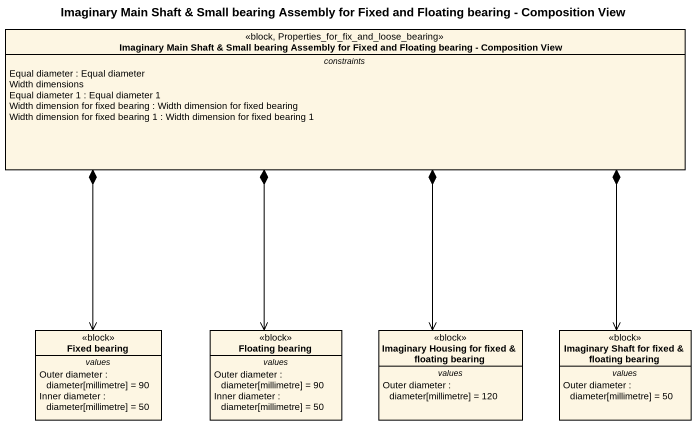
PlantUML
@startuml
title Imaginary Main Shaft & Small bearing Assembly for Fixed and Floating bearing - Composition View
hide circle
hide empty members
class "Imaginary Main Shaft & Small bearing Assembly for Fixed and Floating bearing - Composition View" as Imaginary_Main_Shaft_Small <<block, Properties_for_fix_and_loose_bearing>> {
  -- constraints --
  Equal diameter : Equal diameter
  Width dimensions
  Equal diameter 1 : Equal diameter 1
  Width dimension for fixed bearing : Width dimension for fixed bearing
  Width dimension for fixed bearing 1 : Width dimension for fixed bearing 1
}
class "Fixed bearing" as Fixed_bearing <<block>> {
  -- values --
  Outer diameter : diameter[millimetre] = 90
  Inner diameter : diameter[millimetre] = 50
}
class "Floating bearing" as Floating_bearing <<block>> {
  -- values --
  Outer diameter : diameter[millimetre] = 90
  Inner diameter : diameter[millimetre] = 50
}
class "Imaginary Housing for fixed & floating bearing" as Imaginary_Housing_for_fixed <<block>> {
  -- values --
  Outer diameter : diameter[millimetre] = 120
}
class "Imaginary Shaft for fixed & floating bearing" as Imaginary_Shaft_for_fixed <<block>> {
  -- values --
  Outer diameter : diameter[millimetre] = 50
}
Imaginary_Main_Shaft_Small *--> Fixed_bearing
Imaginary_Main_Shaft_Small *--> Floating_bearing
Imaginary_Main_Shaft_Small *--> Imaginary_Housing_for_fixed
Imaginary_Main_Shaft_Small *--> Imaginary_Shaft_for_fixed
@enduml
